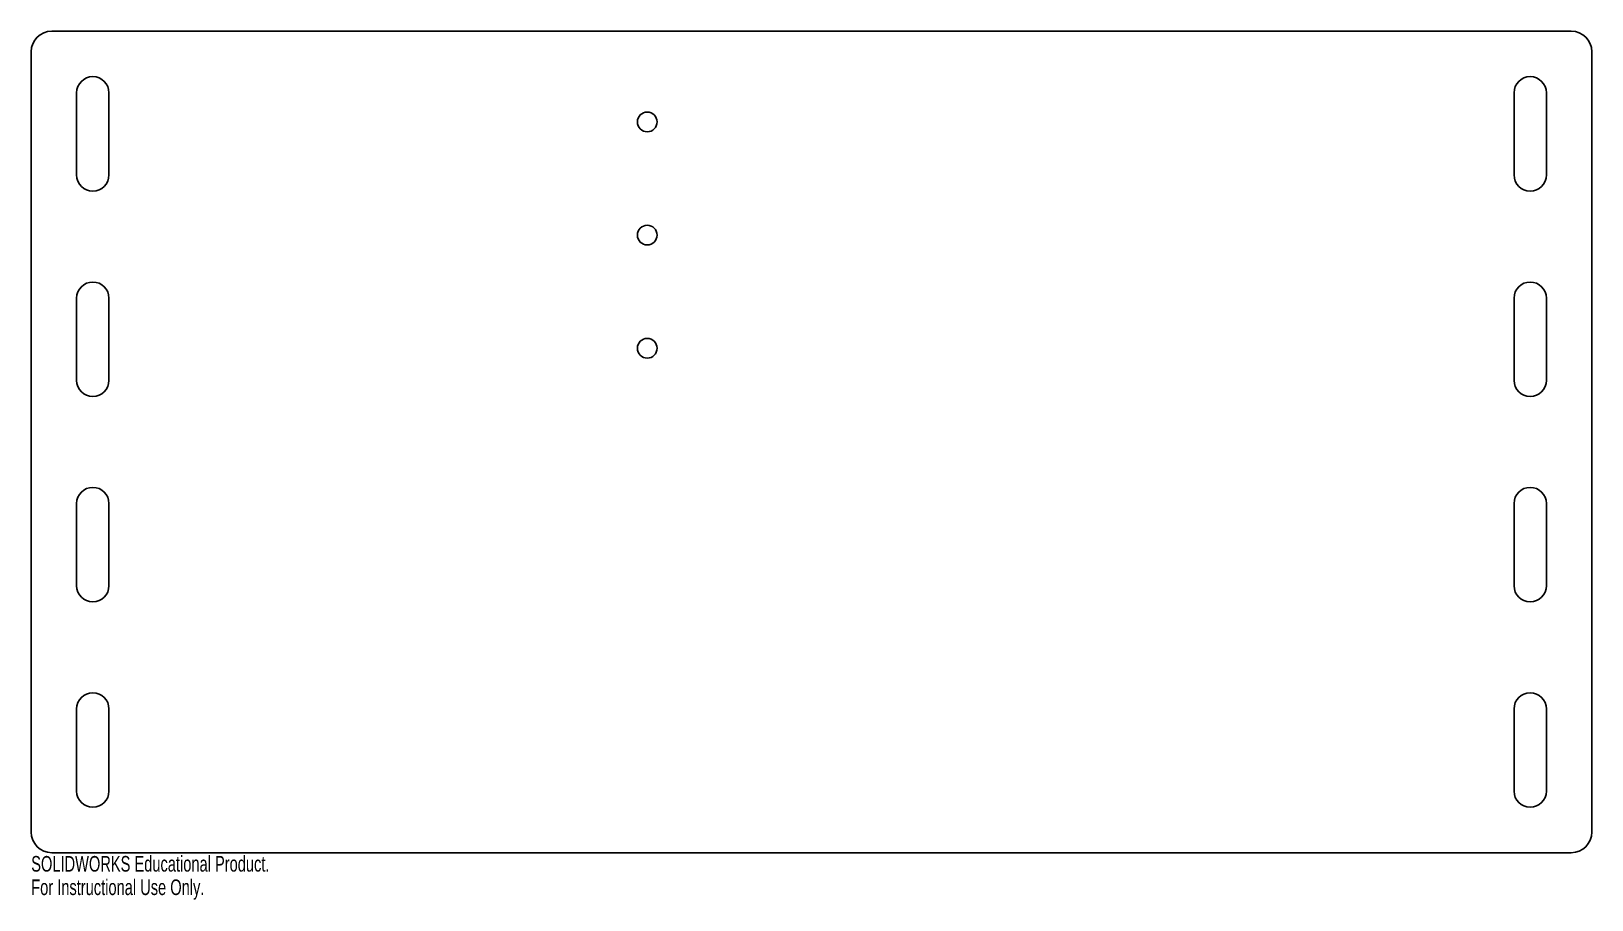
# Model space of a CAD drawing. Header units: millimetres. Extents: x -241 to 241, y -142 to 127.
import ezdxf

# ---------------------------------------------------------------- set-up
doc = ezdxf.new("R2010")
doc.units = ezdxf.units.MM
doc.styles.add('SLDTEXTSTYLE0', font='TXT', dxfattribs={"width": 0.7})

msp = doc.modelspace()

# ---------------------------------------------------------------- linework, layer by layer
at = {"color": 7, "linetype": 'Continuous', "lineweight": 25}
for p, q in [((234.95, 127), (-234.95, 127)), ((-241.3, 120.65), (-241.3, -120.65)), ((241.3, -120.65), (241.3, 120.65)), ((-227.25, 107.95), (-227.25, 82.55)), ((-217.25, 82.55), (-217.25, 107.95)), ((217.25, 107.95), (217.25, 82.55)), ((227.25, 82.55), (227.25, 107.95)), ((-227.25, 44.45), (-227.25, 19.05)), ((-217.25, 19.05), (-217.25, 44.45)), ((217.25, 44.45), (217.25, 19.05)), ((227.25, 19.05), (227.25, 44.45)), ((-227.25, -19.05), (-227.25, -44.45)), ((-217.25, -44.45), (-217.25, -19.05)), ((217.25, -19.05), (217.25, -44.45)), ((227.25, -44.45), (227.25, -19.05)), ((-227.25, -82.55), (-227.25, -107.95)), ((-217.25, -107.95), (-217.25, -82.55)), ((217.25, -82.55), (217.25, -107.95)), ((227.25, -107.95), (227.25, -82.55)), ((-234.95, -127), (234.95, -127))]:
    msp.add_line(p, q, dxfattribs=at)
for centre in [(-50.8, 98.956), (-50.8, 63.956), (-50.8, 28.956)]:
    msp.add_circle(centre, 3.05, dxfattribs=at)
for centre, radius, start, end in [((-234.95, 120.65), 6.35, 90, 180), ((234.95, 120.65), 6.35, 0, 90), ((-222.25, 107.95), 5, 0, 180), ((222.25, 107.95), 5, 0, 180), ((-222.25, 82.55), 5, 180, 0), ((222.25, 82.55), 5, 180, 0), ((-222.25, 44.45), 5, 0, 180), ((222.25, 44.45), 5, 0, 180), ((-222.25, 19.05), 5, 180, 0), ((222.25, 19.05), 5, 180, 0), ((-222.25, -19.05), 5, 0, 180), ((222.25, -19.05), 5, 0, 180), ((-222.25, -44.45), 5, 180, 0), ((222.25, -44.45), 5, 180, 0), ((-222.25, -82.55), 5, 0, 180), ((222.25, -82.55), 5, 0, 180), ((-222.25, -107.95), 5, 180, 0), ((222.25, -107.95), 5, 180, 0), ((-234.95, -120.65), 6.35, 180, 270), ((234.95, -120.65), 6.35, 270, 0)]:
    msp.add_arc(centre, radius, start, end, dxfattribs=at)

# ---------------------------------------------------------------- texts
at = {"color": 7, "linetype": 'Continuous', "char_height": 4.83362, "attachment_point": 1, "style": 'SLDTEXTSTYLE0'}
for s, insert in [('SOLIDWORKS Educational Product.', (-241.3, -128.02)), ('For Instructional Use Only.', (-241.3, -135.27))]:
    msp.add_mtext(s, dxfattribs=dict(at, insert=insert))

doc.saveas('drawing.dxf')
